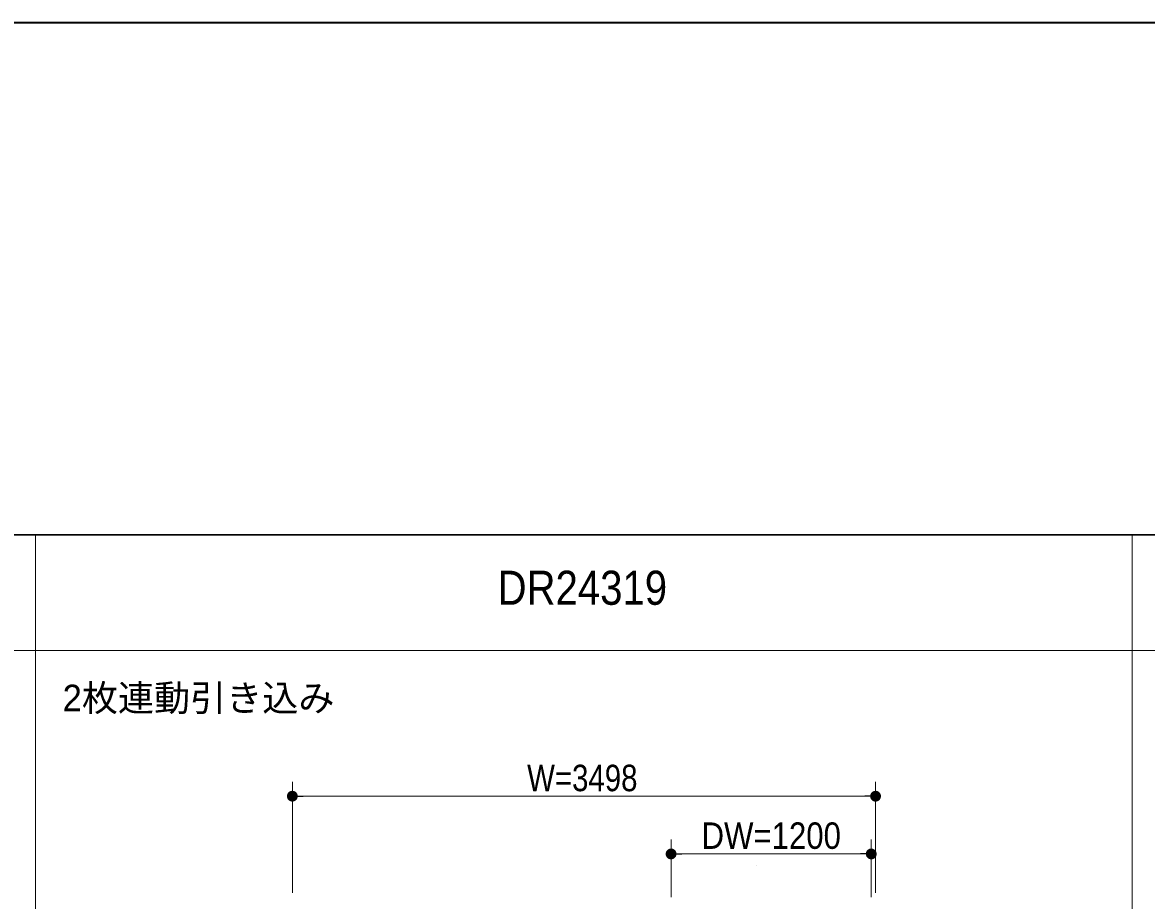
# Model space of a CAD drawing. Units: millimetres on the paper. Extents: x -303 to 303, y -152 to 152.
# Drawn here: x -128.3 to -50.4, y 77.7 to 138.5 of the extents above; entities that cross this region are included whole.
import ezdxf
from ezdxf.enums import TextEntityAlignment as Align

# ---------------------------------------------------------------- set-up
doc = ezdxf.new("R2010")
doc.units = ezdxf.units.MM
doc.header["$PDMODE"] = 32
doc.header["$PDSIZE"] = 0.5
doc.linetypes.add('USER3', pattern=[2.91, 1.76, -0.4, 0.35, -0.4])
for name, color, linetype, lineweight in [('0-0_3一般', 7, 'Continuous', 15), ('0-1_1図面枠', 7, 'Continuous', 20), ('0-2_2寸法-1', 7, 'Continuous', 15), ('0-3_0', 7, 'Continuous', 25)]:
    doc.layers.add(name, color=color, linetype=linetype, lineweight=lineweight)
doc.layers.add('0-4_Defpoints', color=7, linetype='Continuous')
doc.styles.add('ＭＳ Ｐゴシック', font='')
doc.styles.get('ＭＳ Ｐゴシック').set_extended_font_data('MS PGothic')

# ---------------------------------------------------------------- blocks, each defined once
blk = doc.blocks.new('グループ-3')
at = {"layer": '0-1_1図面枠', "lineweight": 35}
blk.add_lwpolyline([(-200, 138.5), (200, 138.5), (200, -138.5), (-200, -138.5)], close=True, dxfattribs=at)
blk = doc.blocks.new('図面枠')
at = {"layer": '0-1_1図面枠'}
blk.add_blockref('グループ-3', (0, 0), dxfattribs=at)
blk = doc.blocks.new('グループ-5')
at = {"layer": '0-0_3一般'}
for p, q in [((-38, 103), (-38, -107)), ((38, 103), (38, -107)), ((-190, 95), (190, 95))]:
    blk.add_line(p, q, dxfattribs=at)
at = {"layer": '0-0_3一般', "lineweight": 30}
blk.add_lwpolyline([(-190, 103), (190, 103), (190, -107), (-190, -107)], close=True, dxfattribs=at)
blk = doc.blocks.new('_Dot')
at = {"layer": '0-3_0'}
blk.add_line((-0.5, 0), (-1, 0), dxfattribs=at)
for points in [[(0, 0), (-0.5, 0), (-0.496, 0.063)], [(0, 0), (-0.496, -0.063), (-0.5, 0)], [(0, 0), (-0.496, 0.063), (-0.484, 0.124)], [(0, 0), (-0.484, -0.124), (-0.496, -0.063)], [(0, 0), (-0.484, 0.124), (-0.465, 0.184)], [(0, 0), (-0.465, -0.184), (-0.484, -0.124)], [(0, 0), (-0.465, 0.184), (-0.438, 0.241)], [(0, 0), (-0.438, -0.241), (-0.465, -0.184)], [(0, 0), (-0.438, 0.241), (-0.405, 0.294)], [(0, 0), (-0.405, -0.294), (-0.438, -0.241)], [(0, 0), (-0.405, 0.294), (-0.364, 0.342)], [(0, 0), (-0.364, -0.342), (-0.405, -0.294)], [(0, 0), (-0.364, 0.342), (-0.319, 0.385)], [(0, 0), (-0.319, -0.385), (-0.364, -0.342)], [(0, 0), (-0.319, 0.385), (-0.268, 0.422)], [(0, 0), (-0.268, -0.422), (-0.319, -0.385)], [(0, 0), (-0.268, 0.422), (-0.213, 0.452)], [(0, 0), (-0.213, -0.452), (-0.268, -0.422)], [(0, 0), (-0.213, 0.452), (-0.155, 0.476)], [(0, 0), (-0.155, -0.476), (-0.213, -0.452)], [(0, 0), (-0.155, 0.476), (-0.094, 0.491)], [(0, 0), (-0.094, -0.491), (-0.155, -0.476)], [(0, 0), (-0.094, 0.491), (-0.031, 0.499)], [(0, 0), (-0.031, -0.499), (-0.094, -0.491)], [(0, 0), (-0.031, 0.499), (0.031, 0.499)], [(0, 0), (0.031, -0.499), (-0.031, -0.499)], [(0, 0), (0.031, 0.499), (0.094, 0.491)], [(0, 0), (0.094, 0.491), (0.155, 0.476)], [(0, 0), (0.155, 0.476), (0.213, 0.452)], [(0, 0), (0.213, 0.452), (0.268, 0.422)], [(0, 0), (0.268, 0.422), (0.319, 0.385)], [(0, 0), (0.319, 0.385), (0.364, 0.342)], [(0, 0), (0.364, 0.342), (0.405, 0.294)], [(0, 0), (0.405, 0.294), (0.438, 0.241)], [(0, 0), (0.438, 0.241), (0.465, 0.184)], [(0, 0), (0.465, 0.184), (0.484, 0.124)], [(0, 0), (0.484, 0.124), (0.496, 0.063)], [(0, 0), (0.496, 0.063), (0.5, 0)], [(0, 0), (0.094, -0.491), (0.031, -0.499)], [(0, 0), (0.155, -0.476), (0.094, -0.491)], [(0, 0), (0.213, -0.452), (0.155, -0.476)], [(0, 0), (0.268, -0.422), (0.213, -0.452)], [(0, 0), (0.319, -0.385), (0.268, -0.422)], [(0, 0), (0.364, -0.342), (0.319, -0.385)], [(0, 0), (0.405, -0.294), (0.364, -0.342)], [(0, 0), (0.438, -0.241), (0.405, -0.294)], [(0, 0), (0.465, -0.184), (0.438, -0.241)], [(0, 0), (0.484, -0.124), (0.465, -0.184)], [(0, 0), (0.496, -0.063), (0.484, -0.124)], [(0, 0), (0.5, 0), (0.496, -0.063)]]:
    blk.add_solid(points, dxfattribs=at)

msp = doc.modelspace()

# ---------------------------------------------------------------- linework, layer by layer
at = {"layer": '0-0_3一般', "linetype": 'USER3'}
msp.add_line((-77.45, 80.119), (-77.44, 80.119), dxfattribs=at)
at = {"layer": '0-2_2寸法-1'}
for p, q in [((-109.582, 78.2), (-109.582, 85.902)), ((-69.168, 78.2), (-69.168, 85.902)), ((-108.831, 84.902), (-69.919, 84.902)), ((-83.338, 77.902), (-83.338, 81.902)), ((-69.466, 77.902), (-69.466, 81.902)), ((-82.587, 80.902), (-70.217, 80.902))]:
    msp.add_line(p, q, dxfattribs=at)
at = {"layer": '0-4_Defpoints'}
for p in [(-69.168, 84.902), (-69.466, 80.902)]:
    msp.add_point(p, dxfattribs=at)

# ---------------------------------------------------------------- block references
at = {"layer": '0-0_3一般'}
msp.add_blockref('グループ-5', (-89.375, 0), dxfattribs=at)
at = {"layer": '0-1_1図面枠'}
msp.add_blockref('図面枠', (-89.375, 0), dxfattribs=at)
at = {"layer": '0-2_2寸法-1', "xscale": 0.7503418, "yscale": 0.7503418, "rotation": 180}
for p in [(-109.582, 84.902), (-83.338, 80.902)]:
    msp.add_blockref('_Dot', p, dxfattribs=at)
at = {"layer": '0-2_2寸法-1', "xscale": 0.7503418, "yscale": 0.7503418}
for p in [(-69.168, 84.902), (-69.466, 80.902)]:
    msp.add_blockref('_Dot', p, dxfattribs=at)

# ---------------------------------------------------------------- texts
at = {"layer": '0-0_3一般', "style": 'ＭＳ Ｐゴシック', "width": 0.9}
msp.add_text('DR24319', height=2.361, dxfattribs=at).set_placement((-95.359, 97.454), align=Align.BOTTOM_LEFT)
at = {"layer": '0-0_3一般', "style": 'ＭＳ Ｐゴシック'}
msp.add_text('2枚連動引き込み', height=1.833, dxfattribs=at).set_placement((-125.5, 90.242), align=Align.BOTTOM_LEFT)
at = {"layer": '0-2_2寸法-1', "style": 'ＭＳ Ｐゴシック'}
for s, width, p in [('W=3498', 0.85, (-93.313, 84.699)), ('DW=1200', 0.9, (-81.225, 80.704))]:
    msp.add_text(s, height=1.833, dxfattribs=dict(at, width=width)).set_placement(p, align=Align.BOTTOM_LEFT)

doc.saveas('drawing.dxf')
